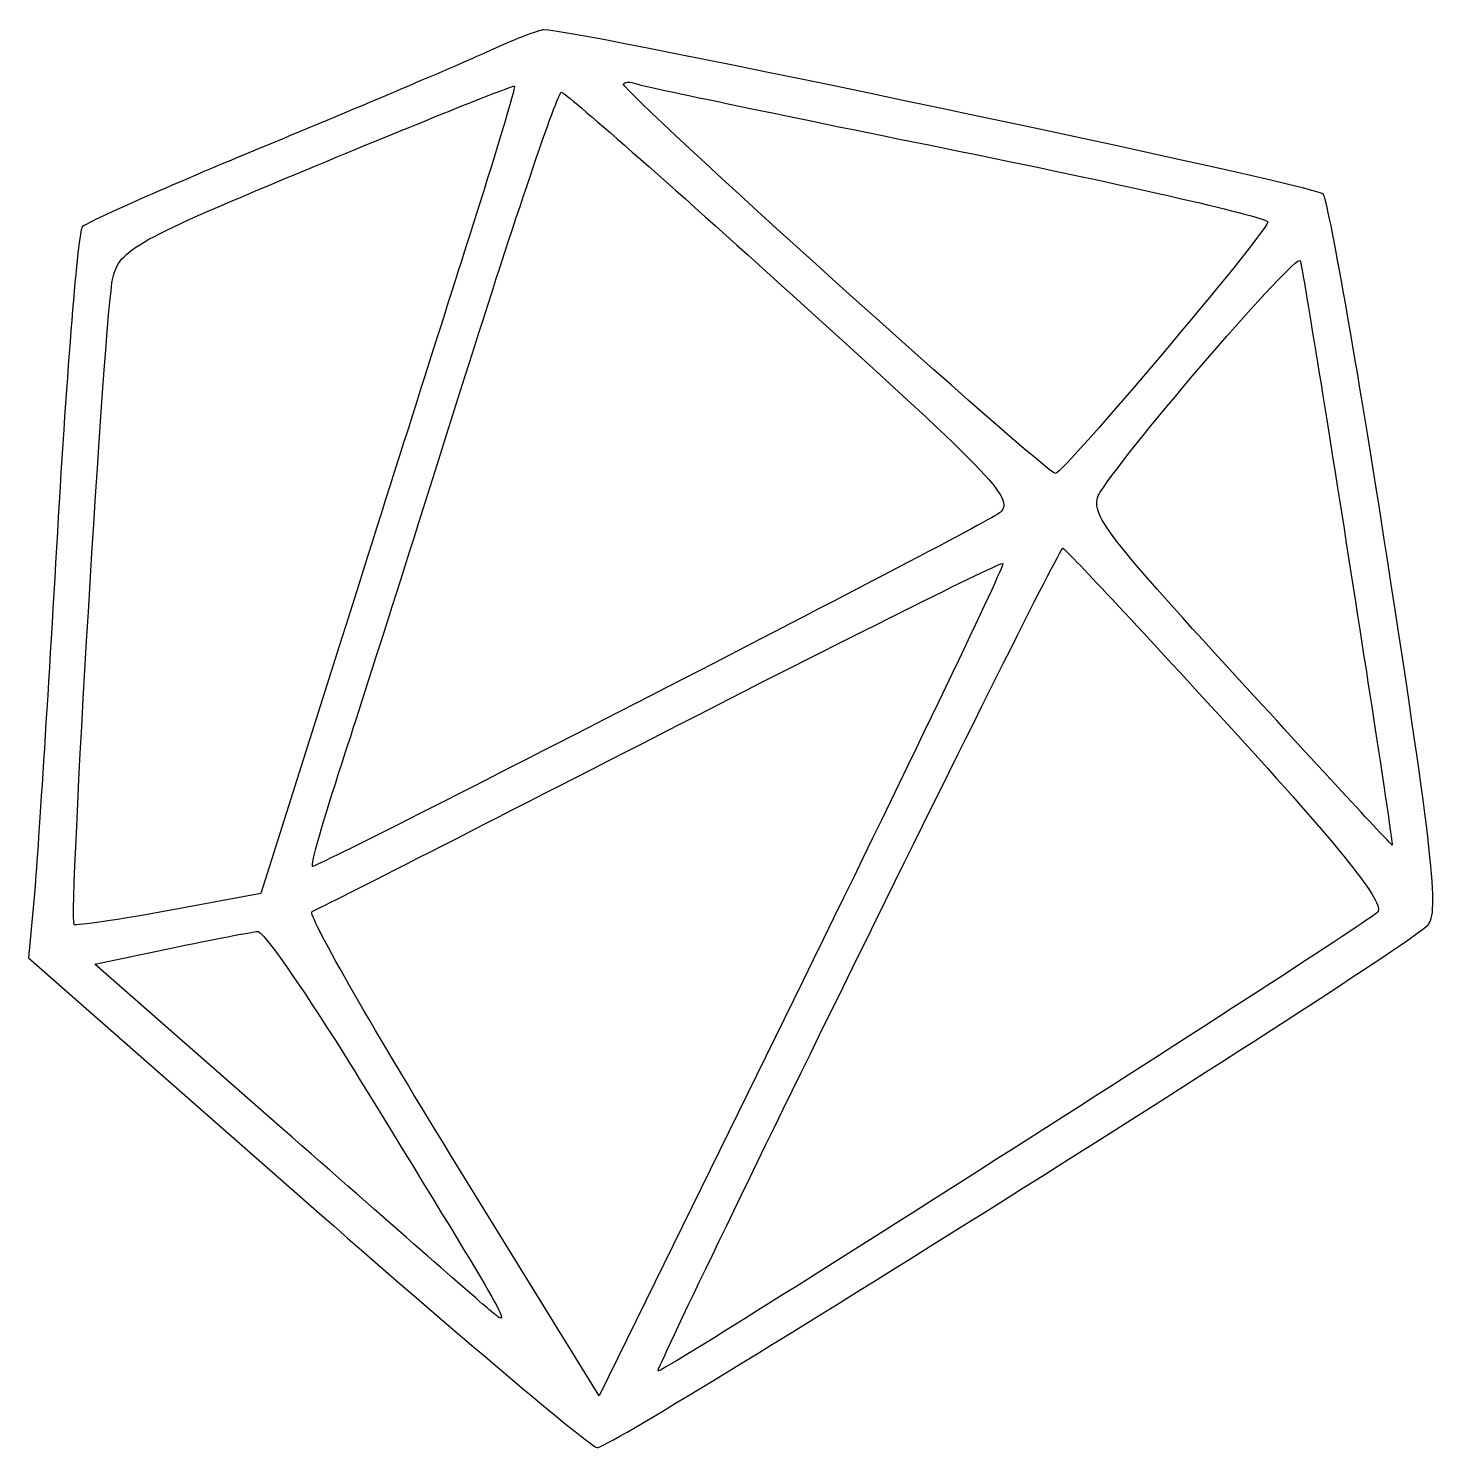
# Model space of a CAD drawing. Extents: x 86.8 to 122, y 144 to 179.5.
import ezdxf

# ---------------------------------------------------------------- set-up
doc = ezdxf.new("R2010")
doc.units = 0
doc.layers.add('Layer_1', color=7, linetype='CONTINUOUS')

msp = doc.modelspace()

# ---------------------------------------------------------------- linework, layer by layer
at = {"layer": 'Layer_1', "color": 7}
for points in [[(98.214798, 178.8971)], [(110.05449, 176.42831)], [(97.807898, 174.3216)], [(105.88296, 172.82638)], [(119.74092, 166.28854)], [(116.72519, 162.1306)], [(106.1232, 155.72392)], [(95.172088, 153.11)]]:
    msp.add_lwpolyline(points, close=True, dxfattribs=at)
for points in [[(94.617408, 164.26969), (92.606868, 157.91025), (90.317608, 157.4894)], [(86.953848, 157.91076), (86.805828, 156.30489), (93.715408, 150.23784)], [(93.141488, 152.04468), (88.465048, 156.15255), (90.363358, 156.54827)], [(106.1232, 155.72392), (101.04773, 145.38), (97.347068, 151.37824)]]:
    msp.add_lwpolyline(points, dxfattribs=at)
for points in [[(99.670008, 179.46209), (99.524478, 179.45409), (98.869638, 179.20014), (98.214798, 178.8971)], [(119.10488, 175.36619), (118.90093, 175.57996), (100.3177, 179.49638), (99.670008, 179.46209)], [(98.214798, 178.8971), (97.559948, 178.59406), (95.071698, 177.53863), (92.685348, 176.55171)], [(101.65438, 178.10017), (101.65438, 178.16957), (101.80321, 178.17417), (101.98511, 178.11027)], [(93.988068, 176.07576), (96.676568, 177.19229), (98.901368, 178.08517), (98.932058, 178.05994)], [(97.703178, 170.82757), (98.929548, 174.72025), (100.00941, 177.90518), (100.10286, 177.90518)], [(98.932058, 178.05994), (98.962758, 178.03474), (98.456868, 176.35245), (97.807898, 174.3216)], [(100.10286, 177.90518), (100.19636, 177.90518), (102.79736, 175.61972), (105.88296, 172.82638)], [(112.42715, 168.39125), (112.20515, 168.37935), (101.65438, 177.88823), (101.65438, 178.10017)], [(101.98511, 178.11027), (102.16701, 178.04637), (105.79823, 177.28954), (110.05449, 176.42831)], [(92.685348, 176.55171), (90.298988, 175.5648), (88.257898, 174.66191), (88.149598, 174.54531)], [(110.05449, 176.42832), (114.31074, 175.5671), (117.76355, 174.77444), (117.7274, 174.66685)], [(88.910608, 173.26346), (89.086388, 173.98995), (89.448288, 174.1904), (93.988068, 176.07576)], [(120.70128, 166.29408), (119.94874, 171.15222), (119.23036, 175.23466), (119.10488, 175.36619)], [(117.7274, 174.66685), (117.59883, 174.28419), (112.63095, 168.40213), (112.42715, 168.39125)], [(88.149598, 174.54531), (88.041288, 174.4287), (87.761238, 170.99955), (87.527268, 166.92497)], [(97.807898, 174.3216), (97.158918, 172.29074), (95.723198, 167.76738), (94.617408, 164.26969)], [(113.54592, 167.92577), (114.26208, 169.07254), (118.45768, 173.92965), (118.53409, 173.70043)], [(118.53409, 173.70043), (118.57869, 173.56672), (119.12174, 170.23136), (119.74092, 166.28854)], [(87.946098, 157.14011), (87.803868, 157.26387), (88.711828, 172.44192), (88.910608, 173.26346)], [(105.88296, 172.82638), (111.02982, 168.16703), (111.45288, 167.71812), (111.00554, 167.39089)], [(94.630118, 161.17028), (95.093928, 162.58911), (96.476808, 166.93489), (97.703178, 170.82757)], [(117.00158, 163.25621), (113.54857, 167.02626), (113.24247, 167.43988), (113.54592, 167.92577)], [(111.00554, 167.39089), (110.51933, 167.03523), (94.100238, 158.59059), (93.894918, 158.59059)], [(87.527268, 166.92497), (87.293298, 162.85038), (87.035268, 158.79399), (86.953848, 157.91076)], [(102.51566, 145.99946), (102.42886, 146.08626), (112.48119, 166.52809), (112.6107, 166.52809)], [(112.6107, 166.52809), (112.662, 166.52809), (114.51348, 164.54922), (116.72519, 162.1306)], [(102.57507, 161.89062), (107.22879, 164.27735), (111.07289, 166.19361), (111.11752, 166.14898)], [(111.11752, 166.14898), (111.16212, 166.10438), (108.9147, 161.41307), (106.1232, 155.72392)], [(119.74092, 166.28854), (120.36011, 162.34571), (120.8495, 159.11976), (120.82845, 159.11976)], [(121.71769, 157.12638), (122.00958, 157.40406), (121.83635, 158.9665), (120.70128, 166.29408)], [(120.82845, 159.11976), (120.80735, 159.11976), (119.08531, 160.98116), (117.00158, 163.25621)], [(93.880078, 157.4638), (94.008598, 157.5118), (97.921338, 159.50389), (102.57507, 161.89062)], [(116.72519, 162.1306), (119.57805, 159.01085), (120.66434, 157.65097), (120.46376, 157.45039)], [(93.894918, 158.59059), (93.835518, 158.59059), (94.166298, 159.75145), (94.630118, 161.17028)], [(90.317608, 157.4894), (89.058508, 157.25793), (87.991328, 157.10075), (87.946098, 157.14011)], [(97.347068, 151.37824), (95.311698, 154.67727), (93.751558, 157.41577), (93.880078, 157.4638)], [(120.46376, 157.45039), (120.07114, 157.05777), (102.60243, 145.91269), (102.51566, 145.99946)], [(90.363358, 156.54827), (91.407428, 156.76591), (92.380728, 156.95415), (92.526258, 156.96659)], [(92.526258, 156.96659), (92.671778, 156.97899), (93.862398, 155.24356), (95.172088, 153.11)], [(100.99224, 144.08817), (101.31983, 144.01447), (120.84949, 156.30041), (121.71769, 157.12638)], [(95.172088, 153.11), (98.891588, 147.0507), (98.912158, 147.01416), (98.325278, 147.50902)], [(98.325278, 147.50902), (98.046228, 147.74432), (95.713528, 149.78536), (93.141488, 152.04468)], [(93.715408, 150.23784), (97.515678, 146.90097), (100.79025, 144.13362), (100.99224, 144.08817)]]:
    msp.add_open_spline(points, degree=3, dxfattribs=at)

doc.saveas('drawing.dxf')
